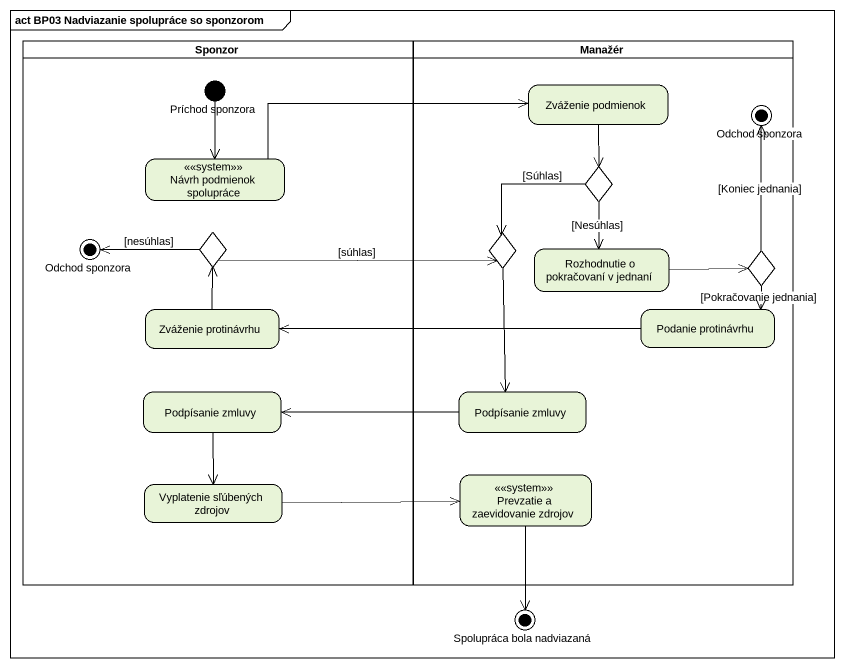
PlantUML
@startuml
mainframe act BP03 Nadviazanie spolupráce so sponzorom
hide empty description
state Sponzor <<partition>> {
  state "Príchod sponzora" as Príchod_sponzora <<start>>
  state "Návrh podmienok spolupráce" as Návrh_podmienok_spolupráce <<system>>
  state "Odchod sponzora" as Odchod_sponzora_2 <<end>>
  state choice2 <<choice>>
  state "Zváženie protinávrhu" as Zváženie_protinávrhu
  state "Podpísanie zmluvy" as Podpísanie_zmluvy
  state "Vyplatenie sľúbených zdrojov" as Vyplatenie_sľúbených_zdrojov
}
state Manažér <<partition>> {
  state "Zváženie podmienok" as Zváženie_podmienok
  state "Odchod sponzora" as Odchod_sponzora <<end>>
  state choice1 <<choice>>
  state choice3 <<choice>>
  state "Rozhodnutie o pokračovaní v jednaní" as Rozhodnutie_o_pokračovaní_v
  state choice4 <<choice>>
  state "Podanie protinávrhu" as Podanie_protinávrhu
  state "Podpísanie zmluvy" as Podpísanie_zmluvy_2
  state "Prevzatie a zaevidovanie zdrojov" as Prevzatie_a_zaevidovanie <<system>>
}
state "Spolupráca bola nadviazaná" as Spolupráca_bola_nadviazaná <<end>>
Príchod_sponzora --> Návrh_podmienok_spolupráce
Zváženie_podmienok --> choice1
Návrh_podmienok_spolupráce -right-> Zváženie_podmienok
choice1 --> choice3 : [Súhlas]
choice1 --> Rozhodnutie_o_pokračovaní_v : [Nesúhlas]
choice2 -left-> Odchod_sponzora_2 : [nesúhlas]
choice2 -right-> choice3 : [súhlas]
choice3 --> Podpísanie_zmluvy_2
Rozhodnutie_o_pokračovaní_v -right-> choice4
choice4 -up-> Odchod_sponzora : [Koniec jednania]
choice4 --> Podanie_protinávrhu : [Pokračovanie jednania]
Zváženie_protinávrhu -up-> choice2
Podanie_protinávrhu -left-> Zváženie_protinávrhu
Podpísanie_zmluvy --> Vyplatenie_sľúbených_zdrojov
Podpísanie_zmluvy_2 -left-> Podpísanie_zmluvy
Vyplatenie_sľúbených_zdrojov -right-> Prevzatie_a_zaevidovanie
Prevzatie_a_zaevidovanie --> Spolupráca_bola_nadviazaná
@enduml
